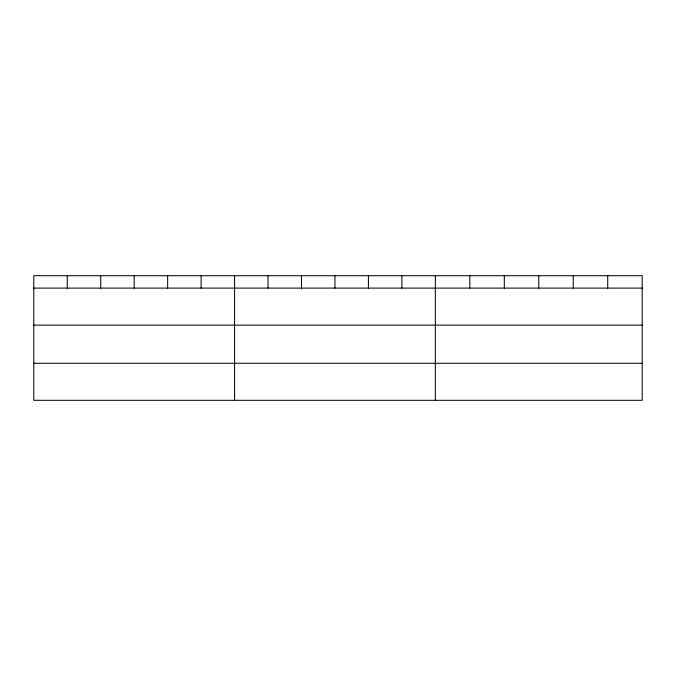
<?xml version="1.0" encoding="UTF-8"?>
<svg xmlns="http://www.w3.org/2000/svg" width="676" height="676" viewBox="0 0 676 676"><rect width="100%" height="100%" fill="white"/><g stroke="black" fill="none" stroke-linecap="round" stroke-linejoin="round"><path stroke-width="1.01" d="M642.2 325.131L642.2 275.698L33.8 275.698L33.8 400.302L642.2 400.302L642.2 325.131L33.8 325.131M33.8 288.103L642.2 288.103M33.8 363.274L642.2 363.274M607.724 275.698L607.724 288.103M573.248 275.698L573.248 288.103M538.772 275.698L538.772 288.103M504.296 275.698L504.296 288.103M469.82 275.698L469.82 288.103M435.344 275.698L435.344 400.302M401.882 275.698L401.882 288.103M368.42 275.698L368.42 288.103M334.958 275.698L334.958 288.103M301.496 275.698L301.496 288.103M268.034 275.698L268.034 288.103M234.572 275.698L234.572 400.302M201.11 275.698L201.11 288.103M167.648 275.698L167.648 288.103M134.186 275.698L134.186 288.103M100.724 275.698L100.724 288.103M67.262 275.698L67.262 288.103"/></g></svg>
